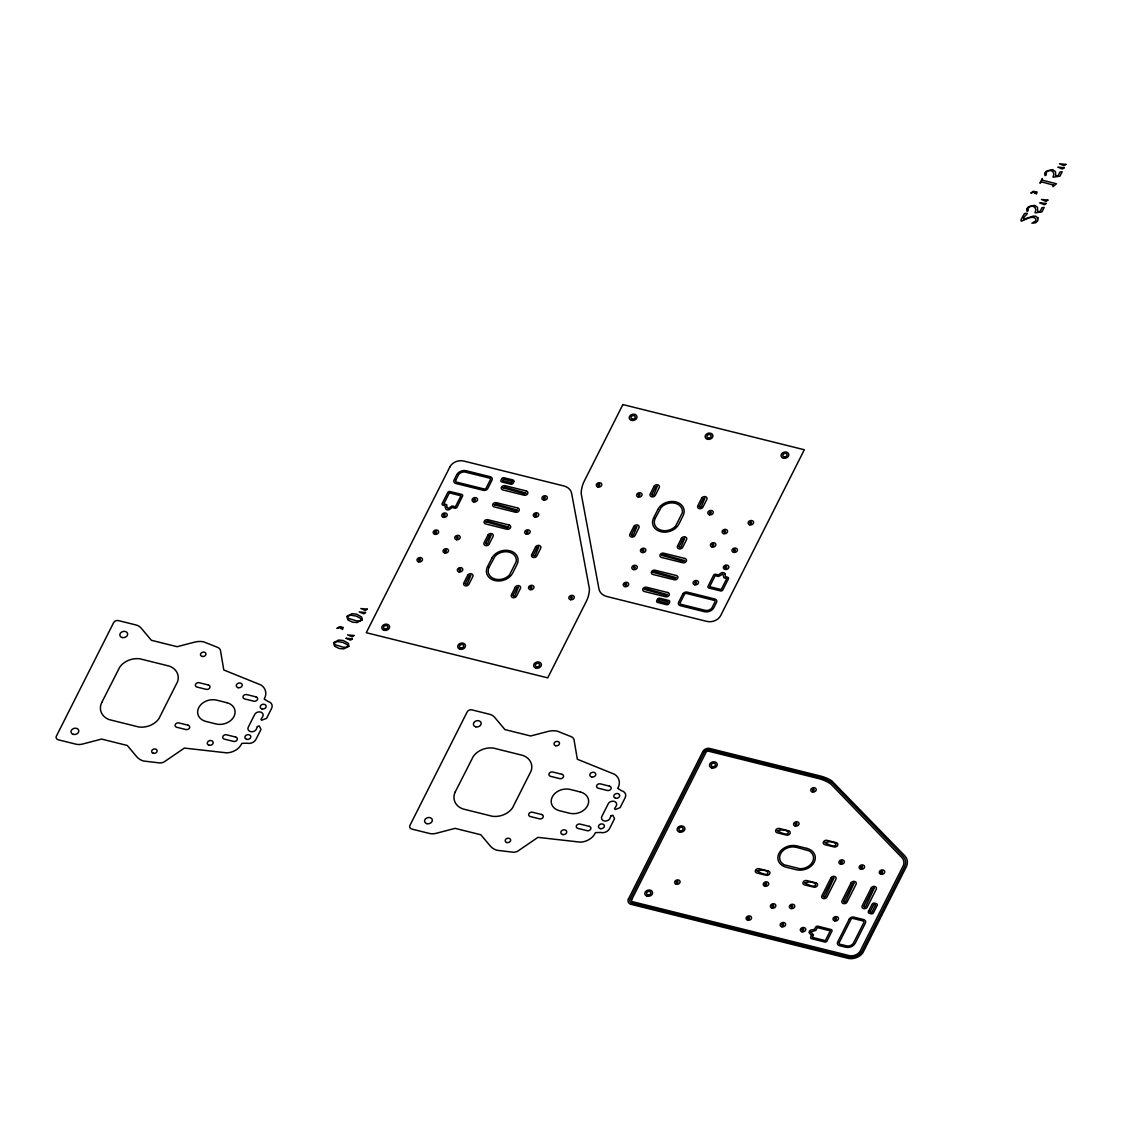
<?xml version="1.0" encoding="UTF-8"?>
<svg xmlns="http://www.w3.org/2000/svg" width="1122" height="1122" viewBox="0 0 1122 1122"><rect width="100%" height="100%" fill="white"/><g stroke="black" fill="none" stroke-linecap="round" stroke-linejoin="round"><path stroke-width="1.5" d="M512.221 481.324L511.436 482.853L502.614 480.651L503.385 479.108L512.207 481.31M658.39 601.112L659.161 599.597L667.983 601.785L667.253 603.313L658.404 601.14M726.776 578.559L721.236 589.541L709.637 586.666L715.177 575.67L718.515 576.47L722.834 574.001L723.956 577.83L726.761 578.531M257.401 726.537L256.335 729.216A4.432 3.478 -14.3 0 1 250.585 731.614A4.432 3.478 -14.3 0 1 248.271 727.21L254.708 714.448A4.432 3.478 -14.3 0 1 260.458 712.035A4.432 3.478 -14.3 0 1 262.772 716.453L260.991 719.426L261.608 720.254L266.573 718.346L271.65 708.277A6.83 5.372 -14.3 0 0 268.088 701.488L264.189 699.076L264.61 698.235A15.189 11.935 -14.3 0 0 261.075 685.037L223.783 669.974L220.459 650.423A6.522 5.119 -14.3 0 0 217.514 647.338L203.615 641.826A16.718 13.141 -14.3 0 0 194.541 642.149L177.122 646.707L151.372 640.283L141.498 628.516A11.977 9.411 -14.3 0 0 136.365 625.066L118.455 620.606A3.731 2.931 -14.3 0 0 113.631 622.626L56.395 736.102A3.731 2.931 -14.3 0 0 58.344 739.805L76.254 744.251A11.977 9.411 -14.3 0 0 83.337 743.844L101.555 739.075L127.291 745.485L136.744 756.747A16.718 13.141 -14.3 0 0 143.504 761.011L159.226 762.89A6.522 5.119 -14.3 0 0 164.289 761.796L184.387 748.079L226.854 752.876A15.189 11.935 -14.3 0 0 241.44 744.181L241.861 743.339L247.05 743.199A6.83 5.372 -14.3 0 0 255.9 739.496L260.991 729.412L259.28 725.976L257.401 726.537M418.772 559.724C420.568 562.501 421.241 557.003 418.772 559.724M434.943 532.179C436.724 534.956 437.412 529.458 434.943 532.179M443.527 515.152C445.308 517.929 445.995 512.431 443.527 515.152M444.789 550.874C446.584 553.651 447.271 548.139 444.789 550.874M445.448 507.621L445.616 508.729A2.777 2.174 -14.3 0 0 449.179 509.626L452.18 507.509L454.662 508.14A1.851 1.459 -14.3 0 0 457.061 507.13L462.685 495.84A1.851 1.459 -14.3 0 0 461.591 494.381L449.908 491.492A1.851 1.459 -14.3 0 0 447.846 492.348L442.152 503.624A1.851 1.459 -14.3 0 0 442.98 505.209L445.182 505.77L445.448 507.621M447.187 507.649L448.52 508.378L452.082 505.966L455.42 506.765L460.96 495.784L449.361 492.909L443.835 503.89L446.64 504.605L447.187 507.649M456.5 537.55C458.281 540.327 458.968 534.829 456.5 537.55M459.094 569.766C460.876 572.543 461.563 567.045 459.094 569.766M465.335 583.608L466.219 584.464L467.369 583.777L470.861 575.263L469.22 575.824L465.335 583.608M473.835 499.753C475.63 502.53 476.303 497.032 473.835 499.753M485.826 521.828L507.467 527.859L508.939 527.13L487.299 521.085L485.826 521.828M485.63 543.399L486.499 544.254L487.649 543.567L491.141 535.054L489.501 535.615L485.63 543.399M494.409 504.802L516.05 510.847L517.523 510.103L495.882 504.073L494.409 504.802M502.993 487.775L524.633 493.82L526.106 493.091L504.465 487.046L502.993 487.775M512.95 595.473L513.834 596.329L514.984 595.642L518.476 587.115L516.835 587.676L512.95 595.473M526.456 532.024C528.252 534.801 528.925 529.289 526.456 532.024M530.285 587.493C532.066 590.27 532.754 584.772 530.285 587.493M533.231 555.264L534.114 556.105L535.264 555.432L538.756 546.905L537.115 547.466L533.231 555.264M535.068 514.956C536.863 517.733 537.536 512.235 535.068 514.956M543.651 497.93C545.446 500.707 546.119 495.209 543.651 497.93M570.593 597.535C572.374 600.312 573.062 594.814 570.593 597.535M598.054 484.872C599.849 487.649 600.522 482.151 598.054 484.872M610.957 815.82L609.891 818.499A4.432 3.478 -14.3 0 1 604.141 820.897A4.432 3.478 -14.3 0 1 601.827 816.493L608.264 803.731A4.432 3.478 -14.3 0 1 614.014 801.332A4.432 3.478 -14.3 0 1 616.329 805.736L614.547 808.71L615.165 809.551L620.129 807.644L625.206 797.56A6.83 5.372 -14.3 0 0 621.644 790.772L617.745 788.359L618.166 787.518A15.189 11.935 -14.3 0 0 614.632 774.32L577.339 759.257L574.015 739.707A6.522 5.119 -14.3 0 0 571.07 736.621L557.171 731.109A16.718 13.141 -14.3 0 0 548.097 731.432L530.664 735.99L504.928 729.581L495.054 717.814A11.977 9.411 -14.3 0 0 489.921 714.363L472.011 709.903A3.731 2.931 -14.3 0 0 467.187 711.909L409.951 825.385A3.731 2.931 -14.3 0 0 411.886 829.088L429.81 833.548A11.977 9.411 -14.3 0 0 436.879 833.127L455.097 828.359L480.847 834.782L490.3 846.03A16.718 13.141 -14.3 0 0 497.06 850.294L512.782 852.173A6.522 5.119 -14.3 0 0 517.845 851.093L537.943 837.363L580.411 842.159A15.189 11.935 -14.3 0 0 594.997 833.464L595.417 832.622L600.607 832.482A6.83 5.372 -14.3 0 0 609.456 828.779L614.547 818.709L612.822 815.259L610.957 815.82M624.996 584.478C626.777 587.255 627.464 581.757 624.996 584.478M631.462 534.801L632.345 535.657L633.481 534.97L636.987 526.456L635.347 527.017L631.462 534.801M633.579 567.452C635.375 570.228 636.048 564.731 633.579 567.452M638.376 494.914C640.157 497.691 640.844 492.193 638.376 494.914M642.191 550.383C643.972 553.174 644.659 547.662 642.191 550.383M644.491 589.359L666.131 595.403L667.604 594.674L645.963 588.629L644.491 589.359M651.742 494.592L652.625 495.447L653.775 494.76L657.268 486.247L655.627 486.808L651.742 494.592M653.074 572.332L674.715 578.377L676.187 577.648L654.547 571.603L653.074 572.332M661.657 555.306L683.312 561.351L684.785 560.621L663.13 554.577L661.657 555.306M679.076 546.666L679.946 547.522L681.096 546.835L684.588 538.308L682.961 538.869L679.076 546.666M676.398 882.074C678.179 884.865 678.866 879.353 676.398 882.074M694.813 582.655C696.594 585.432 697.281 579.934 694.813 582.655M699.357 506.457L700.24 507.298L701.39 506.625L704.882 498.098L703.242 498.659L699.357 506.457M709.567 512.642C711.348 515.419 712.035 509.921 709.567 512.642M712.161 544.857C713.943 547.634 714.63 542.136 712.161 544.857M723.858 531.533C725.639 534.324 726.327 528.813 723.858 531.533M725.163 574.254L725.415 576.68L727.617 577.227A1.851 1.459 -14.3 0 1 728.444 578.812L722.764 590.088A1.851 1.459 -14.3 0 1 720.703 590.957L709.006 588.054A1.851 1.459 -14.3 0 1 707.912 586.596L713.536 575.306A1.851 1.459 -14.3 0 1 715.934 574.31L718.431 574.927L721.418 572.823A2.777 2.174 -14.3 0 1 724.98 573.707L725.163 574.254M725.135 567.255C726.916 570.032 727.603 564.534 725.135 567.255M733.718 550.229C735.499 553.006 736.186 547.508 733.718 550.229M749.875 522.684C751.67 525.461 752.343 519.963 749.875 522.684M747.855 918.077C749.636 920.853 750.323 915.356 747.855 918.077M757.084 870.84C772.118 880.181 771.08 867.18 757.084 870.84M765.022 884.024C766.803 886.815 767.49 881.303 765.022 884.024M772.132 905.917C773.928 908.708 774.601 903.196 772.132 905.917M777.364 830.631C792.413 839.971 791.361 826.956 777.364 830.631M781.922 924.64C783.703 927.431 784.39 921.919 781.922 924.64M791.108 906.436C792.889 909.227 793.577 903.715 791.108 906.436M795.344 823.899C797.139 826.69 797.812 821.178 795.344 823.899M802.076 929.661C803.871 932.452 804.544 926.94 802.076 929.661M804.698 882.705C819.733 892.032 818.695 879.031 804.698 882.705M810.869 931.961L813.52 934.991L812.328 937.347L825.343 940.615L830.294 930.825L817.279 927.585L815.834 930.376L810.869 931.961M812.524 789.86C814.306 792.637 814.993 787.139 812.524 789.86M823.422 896.422L824.263 897.235L825.357 896.576L834.025 877.881L832.454 878.428L823.422 896.422M824.979 842.496C840.013 851.822 838.976 838.821 824.979 842.496M834.754 918.764C836.549 921.541 837.222 916.043 834.754 918.764M840.673 862.047C842.454 864.824 843.141 859.326 840.673 862.047M843.576 901.443L844.417 902.256L845.525 901.597L854.179 882.902L852.608 883.435L843.576 901.443M860.883 867.082C862.664 869.859 863.351 864.361 860.883 867.082M863.73 906.45L864.571 907.277L865.679 906.618L874.333 887.923L872.762 888.456L863.73 906.45M881.036 872.103C882.832 874.88 883.449 869.41 881.036 872.103M353.991 635.501L352.196 636.847L347.54 634.884L353.991 635.501M367.273 609.162L365.477 610.494L360.835 608.531L367.273 609.162M1047.892 200.095L1046.097 201.427L1041.454 199.464L1047.892 200.095M1065.9 164.387L1064.105 165.719L1059.463 163.77L1065.9 164.387M352.294 638.867L350.499 640.171L345.857 638.222L352.294 638.867M365.576 612.514L363.794 613.832L359.152 611.883L365.576 612.514M1046.195 203.447L1044.414 204.751L1039.757 202.816L1046.195 203.447M1064.203 167.739L1062.408 169.057L1057.766 167.108L1064.203 167.739M1037.934 217.906L1037.808 220.711L1035.55 222.801L1031.889 223.208L1035.915 220.782L1035.887 218.832L1033.951 217.542C1026.995 215.592 1014.765 228.874 1024.568 213.559C1031.665 212.072 1022.843 215.985 1023.488 219.337L1033.292 216.111L1035.732 216.223L1037.934 217.906M340.751 628.292L342.519 629.442L343.248 627.479L339.433 626.721L336.88 628.418L341.439 627.422L340.751 628.292M1034.666 192.872L1036.433 194.022L1037.149 192.058L1033.334 191.315L1030.781 192.998L1035.34 192.016L1034.666 192.872M1028.285 208.089L1028.159 210.768L1027.023 211.315L1026.658 208.832L1028.341 206.827L1034.652 205.312L1037.499 207.388L1037.696 211.749L1040.08 211.427L1041.959 207.71L1044.161 207.444L1041.917 211.89L1035.017 212.843L1035.83 209.996L1035.045 207.556L1032.927 206.224L1030.192 206.448L1028.285 208.089M1046.293 172.381L1046.167 175.074L1045.031 175.621L1044.666 173.125L1046.349 171.119L1052.66 169.604L1055.507 171.694L1055.704 176.056L1058.088 175.733L1059.967 172.003L1062.169 171.75L1059.925 176.196L1053.025 177.15L1053.824 174.289L1053.053 171.862L1050.935 170.516L1048.2 170.74L1046.293 172.381M1053.6 185.144L1053.011 186.673L1056.433 183.798L1042.548 180.235L1042.254 178.51L1039.898 183.167L1041.651 181.918L1053.6 185.144M348.213 645.192L346.894 647.128L343.627 647.31L335.085 644.743L334.258 642.794L337.456 641.532L342.911 642.415L348.213 645.192M361.508 618.839L360.19 620.775L356.908 620.971L348.367 618.404L347.54 616.441L350.751 615.193L356.207 616.076L361.508 618.839M489.15 567.059L488.28 569.653A12.076 9.495 -14.3 0 0 495.419 579.162A12.076 9.495 -14.3 0 0 509.5 574.927L516.218 561.617A12.076 9.495 -14.3 0 0 509.065 552.108A12.076 9.495 -14.3 0 0 494.998 556.33L489.15 567.059M655.262 518.238L654.392 520.818A12.076 9.495 -14.3 0 0 661.531 530.341A12.076 9.495 -14.3 0 0 675.612 526.106L682.33 512.796A12.076 9.495 -14.3 0 0 675.178 503.273A12.076 9.495 -14.3 0 0 661.11 507.509L655.262 518.238M101.751 702.512L101.064 704.167A18.036 14.165 -14.3 0 0 109.157 719.609L138.833 727A18.036 14.165 -14.3 0 0 158.959 718.585L177.599 681.615A18.036 14.165 -14.3 0 0 169.506 666.173L139.829 658.796A18.036 14.165 -14.3 0 0 119.703 667.197L101.751 702.512M455.686 480.37L455.588 480.595A1.711 1.346 -14.3 0 0 456.359 482.067L484.213 488.996A1.711 1.346 -14.3 0 0 486.121 488.196L490.454 479.599A1.711 1.346 -14.3 0 0 489.683 478.126L464.901 471.997A5.61 4.404 -14.3 0 0 458.646 474.606L455.686 480.37M455.308 791.795L454.606 793.45A18.036 14.165 -14.3 0 0 462.713 808.892L492.376 816.283A18.036 14.165 -14.3 0 0 512.516 807.868L531.155 770.898A18.036 14.165 -14.3 0 0 523.048 755.471L493.385 748.079A18.036 14.165 -14.3 0 0 473.26 756.48L455.308 791.795M680.241 602.626L680.142 602.837A1.711 1.346 -14.3 0 0 680.914 604.309L705.696 610.452A5.61 4.404 -14.3 0 0 711.951 607.843L715.009 601.841A1.711 1.346 -14.3 0 0 714.237 600.382L686.398 593.44A1.711 1.346 -14.3 0 0 684.49 594.239L680.241 602.626M628.418 899.031L628.208 899.535A5.498 4.32 -14.3 0 0 630.676 904.248L848.975 958.553A12.482 9.803 -14.3 0 0 862.902 952.732L906.646 866.1A15.077 11.851 -14.3 0 0 905.328 856.367L831.725 780.8A41.724 32.79 -14.3 0 0 820.21 775.947L709.3 748.36A5.498 4.32 -14.3 0 0 703.171 750.927L628.418 899.031M631.672 899.732L631.56 899.984A1.964 1.543 -14.3 0 0 632.443 901.667L849.901 955.762A8.948 7.041 -14.3 0 0 859.901 951.596L903.35 865.525A11.557 9.088 -14.3 0 0 902.326 858.078L831.107 784.278A38.064 29.915 -14.3 0 0 818.779 778.64L708.361 751.151A1.964 1.543 -14.3 0 0 706.173 752.063L631.672 899.732M839.242 942.55L839.158 942.761A1.711 1.346 -14.3 0 0 839.929 944.233L847.04 945.972A5.61 4.404 -14.3 0 0 853.295 943.364L863.884 922.452A1.711 1.346 -14.3 0 0 863.113 920.98L852.93 918.441A1.711 1.346 -14.3 0 0 851.023 919.241L839.242 942.55M513.89 481.576L513.091 483.203A1.851 1.459 -14.3 0 1 510.692 484.199L501.758 481.969A1.851 1.459 -14.3 0 1 500.917 480.384L501.829 478.575A1.851 1.459 -14.3 0 1 503.89 477.72L513.063 479.992A1.851 1.459 -14.3 0 1 513.89 481.576M657.506 599.246L656.707 600.859A1.851 1.459 -14.3 0 0 657.534 602.444L666.706 604.73A1.851 1.459 -14.3 0 0 668.768 603.86L669.68 602.065A1.851 1.459 -14.3 0 0 668.852 600.48L659.904 598.236A1.851 1.459 -14.3 0 0 657.506 599.246M868.723 910.91L868.316 911.737A1.851 1.459 -14.3 0 0 869.143 913.308L871.275 913.841A1.851 1.459 -14.3 0 0 873.337 912.985L877.25 905.244A1.851 1.459 -14.3 0 0 876.422 903.659L874.515 903.168A1.851 1.459 -14.3 0 0 872.117 904.164L868.723 910.91M870.321 911.302L869.985 911.976L871.808 912.438L875.567 904.991L873.758 904.528L870.321 911.302M811.585 935.243L810.659 937.108A1.851 1.459 -14.3 0 0 811.487 938.679L824.838 942.017A1.851 1.459 -14.3 0 0 826.9 941.148L831.893 931.288A1.851 1.459 -14.3 0 0 831.346 929.605L818.022 926.225A1.851 1.459 -14.3 0 0 815.624 927.235L814.558 929.325L810.827 930.04A2.777 2.174 -14.3 0 0 809.313 933.041L811.585 935.243M449.922 466.85L366.277 632.696L547.732 677.87L586.245 601.504A39.957 31.402 -14.3 0 0 589.415 588.826L571.645 493.4A13.324 10.463 -14.3 0 0 563.777 485.938L463.821 461.058A10.715 8.415 -14.3 0 0 449.922 466.85M456.71 474.76L454.059 480.02A3.478 2.735 -14.3 0 0 455.869 483.484L483.316 490.314A3.478 2.735 -14.3 0 0 487.818 488.435L491.983 480.174A3.478 2.735 -14.3 0 0 490.174 476.724L466.275 470.763A7.377 5.792 -14.3 0 0 456.71 474.76M467.664 575.334L463.793 582.991A2.819 2.216 -14.3 0 0 465.265 585.796A2.819 2.216 -14.3 0 0 468.926 584.267L472.783 576.61A2.819 2.216 -14.3 0 0 471.31 573.805A2.819 2.216 -14.3 0 0 467.664 575.334M487.944 535.124L484.087 542.782A2.819 2.216 -14.3 0 0 485.546 545.587A2.819 2.216 -14.3 0 0 489.206 544.058L493.063 536.4A2.819 2.216 -14.3 0 0 491.59 533.595A2.819 2.216 -14.3 0 0 487.944 535.124M491.801 558.237L487.495 566.75A13.857 10.883 -14.3 0 0 494.732 580.523A13.857 10.883 -14.3 0 0 512.698 573.033L516.99 564.52A13.857 10.883 -14.3 0 0 509.753 550.734A13.857 10.883 -14.3 0 0 491.801 558.237M515.279 587.199L511.408 594.856A2.819 2.216 -14.3 0 0 512.88 597.647A2.819 2.216 -14.3 0 0 516.527 596.133L520.398 588.461A2.819 2.216 -14.3 0 0 518.925 585.67A2.819 2.216 -14.3 0 0 515.279 587.199M535.559 546.975L531.702 554.647A2.819 2.216 -14.3 0 0 533.16 557.438A2.819 2.216 -14.3 0 0 536.821 555.909L540.678 548.251A2.819 2.216 -14.3 0 0 539.205 545.46A2.819 2.216 -14.3 0 0 535.559 546.975M622.878 404.565L584.352 480.945A39.957 31.402 -14.3 0 0 581.196 493.61L598.966 589.036A13.324 10.463 -14.3 0 0 606.834 596.497L706.79 621.392A10.715 8.415 -14.3 0 0 720.675 615.585L804.32 449.754L622.878 404.565M633.79 526.527L629.919 534.184A2.819 2.216 -14.3 0 0 631.391 536.989A2.819 2.216 -14.3 0 0 635.038 535.46L638.909 527.803A2.819 2.216 -14.3 0 0 637.436 524.998A2.819 2.216 -14.3 0 0 633.79 526.527M654.07 486.317L650.199 493.975A2.819 2.216 -14.3 0 0 651.672 496.78A2.819 2.216 -14.3 0 0 655.332 495.251L659.189 487.593A2.819 2.216 -14.3 0 0 657.716 484.788A2.819 2.216 -14.3 0 0 654.07 486.317M657.899 509.416L653.607 517.929A13.857 10.883 -14.3 0 0 660.844 531.702A13.857 10.883 -14.3 0 0 678.81 524.198L683.102 515.685A13.857 10.883 -14.3 0 0 675.865 501.913A13.857 10.883 -14.3 0 0 657.899 509.416M681.405 538.392L677.534 546.049A2.819 2.216 -14.3 0 0 679.006 548.84A2.819 2.216 -14.3 0 0 682.653 547.326L686.524 539.654A2.819 2.216 -14.3 0 0 685.051 536.863A2.819 2.216 -14.3 0 0 681.405 538.392M701.685 498.168L697.814 505.84A2.819 2.216 -14.3 0 0 699.287 508.631A2.819 2.216 -14.3 0 0 702.933 507.102L706.804 499.444A2.819 2.216 -14.3 0 0 705.331 496.653A2.819 2.216 -14.3 0 0 701.685 498.168M682.779 594.015L678.614 602.276A3.478 2.735 -14.3 0 0 680.437 605.726L704.336 611.672A7.377 5.792 -14.3 0 0 713.887 607.689L716.537 602.416A3.478 2.735 -14.3 0 0 714.728 598.966L687.281 592.135A3.478 2.735 -14.3 0 0 682.779 594.015M704.448 751.866L630.045 899.381A3.731 2.931 -14.3 0 0 631.995 903.084L848.134 956.912A10.715 8.415 -14.3 0 0 862.019 951.105L904.598 866.689A13.324 10.463 -14.3 0 0 903.21 856.521L832.426 783.24A39.957 31.402 -14.3 0 0 819.495 777.294L709.286 749.847A3.731 2.931 -14.3 0 0 704.448 751.866M830.897 877.937L821.879 895.805A2.777 2.174 -14.3 0 0 823.324 898.568A2.777 2.174 -14.3 0 0 826.914 897.067L835.932 879.185A2.777 2.174 -14.3 0 0 834.488 876.436A2.777 2.174 -14.3 0 0 830.897 877.937M851.051 882.958L842.033 900.826A2.777 2.174 -14.3 0 0 843.478 903.589A2.777 2.174 -14.3 0 0 847.068 902.088L856.086 884.206A2.777 2.174 -14.3 0 0 854.641 881.457A2.777 2.174 -14.3 0 0 851.051 882.958M849.312 919.016L837.629 942.185A3.478 2.735 -14.3 0 0 839.438 945.65L845.679 947.206A7.377 5.792 -14.3 0 0 855.23 943.209L865.413 923.027A3.478 2.735 -14.3 0 0 863.603 919.563L853.828 917.137A3.478 2.735 -14.3 0 0 849.312 919.016M871.205 887.979L862.187 905.847A2.777 2.174 -14.3 0 0 863.631 908.61A2.777 2.174 -14.3 0 0 867.236 907.109L876.24 889.227A2.777 2.174 -14.3 0 0 874.795 886.478A2.777 2.174 -14.3 0 0 871.205 887.979M362.125 620.003L357.006 622.556L352.364 622.121L347.834 619.877L346.852 616.301L351.985 613.706L356.628 614.169L361.691 617.016L362.125 620.003M348.83 646.356L343.725 648.895L339.082 648.46L334.552 646.216L333.557 642.654L338.69 640.045L343.346 640.508L348.409 643.369L348.83 646.356M796.339 847.292L793.226 846.886A12.076 9.495 -14.3 0 0 780.561 853.814A12.076 9.495 -14.3 0 0 784.18 864.81L799.944 868.737A12.076 9.495 -14.3 0 0 812.609 861.794A12.076 9.495 -14.3 0 0 808.99 850.813L796.339 847.292M526.204 490.931L505.04 485.672A2.777 2.174 -14.3 0 0 501.45 487.172A2.777 2.174 -14.3 0 0 502.894 489.921L524.058 495.195A2.777 2.174 -14.3 0 0 527.649 493.694A2.777 2.174 -14.3 0 0 526.204 490.931M517.621 507.957L496.457 502.684A2.777 2.174 -14.3 0 0 492.867 504.185A2.777 2.174 -14.3 0 0 494.311 506.948L515.475 512.221A2.777 2.174 -14.3 0 0 519.065 510.72A2.777 2.174 -14.3 0 0 517.621 507.957M684.883 558.476L663.719 553.202A2.777 2.174 -14.3 0 0 660.115 554.703A2.777 2.174 -14.3 0 0 661.559 557.452L682.737 562.725A2.777 2.174 -14.3 0 0 686.327 561.224A2.777 2.174 -14.3 0 0 684.883 558.476M509.037 524.984L487.874 519.71A2.777 2.174 -14.3 0 0 484.283 521.211A2.777 2.174 -14.3 0 0 485.728 523.974L506.892 529.233A2.777 2.174 -14.3 0 0 510.482 527.747A2.777 2.174 -14.3 0 0 509.037 524.984M676.286 575.502L655.122 570.228A2.777 2.174 -14.3 0 0 651.531 571.729A2.777 2.174 -14.3 0 0 652.976 574.478L674.14 579.751A2.777 2.174 -14.3 0 0 677.73 578.251A2.777 2.174 -14.3 0 0 676.286 575.502M667.702 592.514L646.538 587.255A2.777 2.174 -14.3 0 0 642.948 588.755A2.777 2.174 -14.3 0 0 644.393 591.504L665.556 596.778A2.777 2.174 -14.3 0 0 669.147 595.277A2.777 2.174 -14.3 0 0 667.702 592.514M208.327 684.995L199.253 682.737A2.819 2.216 -14.3 0 0 195.607 684.266A2.819 2.216 -14.3 0 0 197.065 687.071L206.139 689.329A2.819 2.216 -14.3 0 0 209.786 687.8A2.819 2.216 -14.3 0 0 208.327 684.995M255.942 696.86L246.868 694.602A2.819 2.216 -14.3 0 0 243.222 696.117A2.819 2.216 -14.3 0 0 244.68 698.922L253.754 701.18A2.819 2.216 -14.3 0 0 257.401 699.651A2.819 2.216 -14.3 0 0 255.942 696.86M561.87 774.292L552.809 772.02A2.819 2.216 -14.3 0 0 549.149 773.549A2.819 2.216 -14.3 0 0 550.622 776.354L559.696 778.612A2.819 2.216 -14.3 0 0 563.342 777.083A2.819 2.216 -14.3 0 0 561.87 774.278M609.484 786.143L600.424 783.885A2.819 2.216 -14.3 0 0 596.764 785.414A2.819 2.216 -14.3 0 0 598.236 788.205L607.311 790.463A2.819 2.216 -14.3 0 0 610.957 788.948A2.819 2.216 -14.3 0 0 609.484 786.143M788.542 830.757L779.481 828.499A2.819 2.216 -14.3 0 0 775.821 830.014A2.819 2.216 -14.3 0 0 777.294 832.819L786.368 835.077A2.819 2.216 -14.3 0 0 790.014 833.548A2.819 2.216 -14.3 0 0 788.542 830.757M836.156 842.608L827.096 840.35A2.819 2.216 -14.3 0 0 823.436 841.879A2.819 2.216 -14.3 0 0 824.908 844.67L833.983 846.928A2.819 2.216 -14.3 0 0 837.629 845.413A2.819 2.216 -14.3 0 0 836.156 842.608M226.77 702.667L216.686 700.156A13.857 10.883 -14.3 0 0 198.72 707.659A13.857 10.883 -14.3 0 0 205.957 721.446L216.027 723.956A13.857 10.883 -14.3 0 0 233.993 716.453A13.857 10.883 -14.3 0 0 226.77 702.667M580.312 791.964L570.242 789.453A13.857 10.883 -14.3 0 0 552.276 796.957A13.857 10.883 -14.3 0 0 559.513 810.729L569.583 813.24A13.857 10.883 -14.3 0 0 587.549 805.736A13.857 10.883 -14.3 0 0 580.312 791.964M806.984 848.428L796.915 845.918A13.857 10.883 -14.3 0 0 778.948 853.421A13.857 10.883 -14.3 0 0 786.171 867.194L796.255 869.704A13.857 10.883 -14.3 0 0 814.221 862.201A13.857 10.883 -14.3 0 0 806.984 848.428M188.047 725.219L178.973 722.947A2.819 2.216 -14.3 0 0 175.327 724.475A2.819 2.216 -14.3 0 0 176.785 727.28L185.859 729.538A2.819 2.216 -14.3 0 0 189.506 728.01A2.819 2.216 -14.3 0 0 188.047 725.219M235.648 737.07L226.588 734.812A2.819 2.216 -14.3 0 0 222.927 736.341A2.819 2.216 -14.3 0 0 224.4 739.132L233.474 741.39A2.819 2.216 -14.3 0 0 237.121 739.875A2.819 2.216 -14.3 0 0 235.648 737.07M541.589 814.502L532.529 812.244A2.819 2.216 -14.3 0 0 528.869 813.759A2.819 2.216 -14.3 0 0 530.341 816.564L539.416 818.822A2.819 2.216 -14.3 0 0 543.062 817.293A2.819 2.216 -14.3 0 0 541.589 814.502M589.204 826.353L580.144 824.095A2.819 2.216 -14.3 0 0 576.484 825.624A2.819 2.216 -14.3 0 0 577.956 828.415L587.03 830.673A2.819 2.216 -14.3 0 0 590.677 829.158A2.819 2.216 -14.3 0 0 589.204 826.353M768.261 870.967L759.187 868.709A2.819 2.216 -14.3 0 0 755.541 870.223A2.819 2.216 -14.3 0 0 757.013 873.028L766.088 875.286A2.819 2.216 -14.3 0 0 769.734 873.758A2.819 2.216 -14.3 0 0 768.261 870.967M815.876 882.818L806.802 880.56A2.819 2.216 -14.3 0 0 803.156 882.088A2.819 2.216 -14.3 0 0 804.628 884.893L813.702 887.151A2.819 2.216 -14.3 0 0 817.349 885.623A2.819 2.216 -14.3 0 0 815.876 882.818M475.756 726.832A3.955 3.114 -14.3 0 0 481.17 723.045A3.955 3.114 -14.3 0 0 474.943 721.502A3.955 3.114 -14.3 0 0 475.756 726.832M562.613 834.516A3.015 2.37 -14.3 0 0 566.736 831.64A3.015 2.37 -14.3 0 0 561.996 830.462A3.015 2.37 -14.3 0 0 562.613 834.516M555.699 745.723A2.777 2.174 -14.3 0 0 559.499 743.073A2.777 2.174 -14.3 0 0 555.138 741.979A2.777 2.174 -14.3 0 0 555.699 745.723M426.921 823.674A3.955 3.114 -14.3 0 0 432.321 819.902A3.955 3.114 -14.3 0 0 426.094 818.345A3.955 3.114 -14.3 0 0 426.921 823.674M506.863 842.552A2.777 2.174 -14.3 0 0 510.65 839.901A2.777 2.174 -14.3 0 0 506.288 838.821A2.777 2.174 -14.3 0 0 506.863 842.552M591.645 776.971A3.015 2.37 -14.3 0 0 595.768 774.096A3.015 2.37 -14.3 0 0 591.028 772.904A3.015 2.37 -14.3 0 0 591.645 776.971M600.242 828.625A3.015 2.37 -14.3 0 0 604.365 825.75A3.015 2.37 -14.3 0 0 599.625 824.572A3.015 2.37 -14.3 0 0 600.242 828.625M615.571 798.219A3.015 2.37 -14.3 0 0 619.695 795.344A3.015 2.37 -14.3 0 0 614.954 794.166A3.015 2.37 -14.3 0 0 615.571 798.219M723.76 533.679A2.777 2.174 -14.3 0 0 727.547 531.029A2.777 2.174 -14.3 0 0 723.185 529.949A2.777 2.174 -14.3 0 0 723.76 533.679M632.261 419.011A2.174 1.711 -14.3 0 0 635.248 416.935A2.174 1.711 -14.3 0 0 631.812 416.08A2.174 1.711 -14.3 0 0 632.261 419.011M708.164 437.917A2.174 1.711 -14.3 0 0 711.152 435.841A2.174 1.711 -14.3 0 0 707.716 434.985A2.174 1.711 -14.3 0 0 708.164 437.917M597.956 487.018A2.777 2.174 -14.3 0 0 601.757 484.367A2.777 2.174 -14.3 0 0 597.395 483.287A2.777 2.174 -14.3 0 0 597.956 487.018M783.394 458.183A3.955 3.114 -14.3 0 0 788.808 454.41A3.955 3.114 -14.3 0 0 782.581 452.853A3.955 3.114 -14.3 0 0 783.394 458.183M784.082 456.822A2.174 1.711 -14.3 0 0 787.069 454.747A2.174 1.711 -14.3 0 0 783.633 453.891A2.174 1.711 -14.3 0 0 784.082 456.822M633.481 569.597A2.777 2.174 -14.3 0 0 637.282 566.947A2.777 2.174 -14.3 0 0 632.906 565.867A2.777 2.174 -14.3 0 0 633.481 569.597M642.093 552.529A2.777 2.174 -14.3 0 0 645.879 549.878A2.777 2.174 -14.3 0 0 641.518 548.798A2.777 2.174 -14.3 0 0 642.093 552.529M709.469 514.788A2.777 2.174 -14.3 0 0 713.255 512.137A2.777 2.174 -14.3 0 0 708.894 511.057A2.777 2.174 -14.3 0 0 709.469 514.788M631.574 420.385A3.955 3.114 -14.3 0 0 636.987 416.599A3.955 3.114 -14.3 0 0 630.76 415.042A3.955 3.114 -14.3 0 0 631.574 420.385M707.477 439.277A3.955 3.114 -14.3 0 0 712.891 435.504A3.955 3.114 -14.3 0 0 706.664 433.948A3.955 3.114 -14.3 0 0 707.477 439.277M694.714 584.8A2.777 2.174 -14.3 0 0 698.501 582.15A2.777 2.174 -14.3 0 0 694.139 581.07A2.777 2.174 -14.3 0 0 694.714 584.8M712.063 547.003A2.777 2.174 -14.3 0 0 715.85 544.352A2.777 2.174 -14.3 0 0 711.488 543.272A2.777 2.174 -14.3 0 0 712.063 547.003M733.62 552.375A2.777 2.174 -14.3 0 0 737.406 549.724A2.777 2.174 -14.3 0 0 733.045 548.644A2.777 2.174 -14.3 0 0 733.62 552.375M624.898 586.624A2.777 2.174 -14.3 0 0 628.685 583.973A2.777 2.174 -14.3 0 0 624.323 582.893A2.777 2.174 -14.3 0 0 624.898 586.624M725.022 569.401A2.777 2.174 -14.3 0 0 728.823 566.75A2.777 2.174 -14.3 0 0 724.461 565.656A2.777 2.174 -14.3 0 0 725.022 569.401M638.278 497.06A2.777 2.174 -14.3 0 0 642.065 494.409A2.777 2.174 -14.3 0 0 637.703 493.329A2.777 2.174 -14.3 0 0 638.278 497.06M749.777 524.83A2.777 2.174 -14.3 0 0 753.577 522.179A2.777 2.174 -14.3 0 0 749.201 521.099A2.777 2.174 -14.3 0 0 749.777 524.83M460.749 647.871A2.174 1.711 -14.3 0 0 463.723 645.781A2.174 1.711 -14.3 0 0 460.3 644.926A2.174 1.711 -14.3 0 0 460.749 647.871M534.97 517.102A2.777 2.174 -14.3 0 0 538.77 514.451A2.777 2.174 -14.3 0 0 534.395 513.371A2.777 2.174 -14.3 0 0 534.97 517.102M570.495 599.681A2.777 2.174 -14.3 0 0 574.282 597.03A2.777 2.174 -14.3 0 0 569.92 595.95A2.777 2.174 -14.3 0 0 570.495 599.681M458.996 571.911A2.777 2.174 -14.3 0 0 462.783 569.261A2.777 2.174 -14.3 0 0 458.421 568.181A2.777 2.174 -14.3 0 0 458.996 571.911M526.358 534.17A2.777 2.174 -14.3 0 0 530.159 531.519A2.777 2.174 -14.3 0 0 525.797 530.426A2.777 2.174 -14.3 0 0 526.358 534.17M535.965 668.137A3.955 3.114 -14.3 0 0 541.379 664.364A3.955 3.114 -14.3 0 0 535.152 662.807A3.955 3.114 -14.3 0 0 535.965 668.137M460.062 649.231A3.955 3.114 -14.3 0 0 465.476 645.459A3.955 3.114 -14.3 0 0 459.235 643.902A3.955 3.114 -14.3 0 0 460.062 649.231M384.145 630.326A3.955 3.114 -14.3 0 0 389.558 626.553A3.955 3.114 -14.3 0 0 383.331 624.996A3.955 3.114 -14.3 0 0 384.145 630.326M473.736 501.899A2.777 2.174 -14.3 0 0 477.537 499.248A2.777 2.174 -14.3 0 0 473.175 498.154A2.777 2.174 -14.3 0 0 473.736 501.899M456.402 539.696A2.777 2.174 -14.3 0 0 460.188 537.045A2.777 2.174 -14.3 0 0 455.827 535.951A2.777 2.174 -14.3 0 0 456.402 539.696M434.845 534.324A2.777 2.174 -14.3 0 0 438.632 531.674A2.777 2.174 -14.3 0 0 434.27 530.594A2.777 2.174 -14.3 0 0 434.845 534.324M543.553 500.075A2.777 2.174 -14.3 0 0 547.354 497.425A2.777 2.174 -14.3 0 0 542.992 496.345A2.777 2.174 -14.3 0 0 543.553 500.075M443.428 517.298A2.777 2.174 -14.3 0 0 447.215 514.647A2.777 2.174 -14.3 0 0 442.853 513.567A2.777 2.174 -14.3 0 0 443.428 517.298M444.691 553.02A2.777 2.174 -14.3 0 0 448.491 550.369A2.777 2.174 -14.3 0 0 444.13 549.275A2.777 2.174 -14.3 0 0 444.691 553.02M530.187 589.639A2.777 2.174 -14.3 0 0 533.974 586.988A2.777 2.174 -14.3 0 0 529.612 585.908A2.777 2.174 -14.3 0 0 530.187 589.639M418.674 561.87A2.777 2.174 -14.3 0 0 422.475 559.219A2.777 2.174 -14.3 0 0 418.099 558.139A2.777 2.174 -14.3 0 0 418.674 561.87M384.832 628.965A2.174 1.711 -14.3 0 0 387.819 626.889A2.174 1.711 -14.3 0 0 384.383 626.034A2.174 1.711 -14.3 0 0 384.832 628.965M536.653 666.777A2.174 1.711 -14.3 0 0 539.64 664.687A2.174 1.711 -14.3 0 0 536.204 663.831A2.174 1.711 -14.3 0 0 536.653 666.777M202.156 656.44A2.777 2.174 -14.3 0 0 205.943 653.789A2.777 2.174 -14.3 0 0 201.581 652.695A2.777 2.174 -14.3 0 0 202.156 656.44M73.365 734.391A3.955 3.114 -14.3 0 0 78.778 730.604A3.955 3.114 -14.3 0 0 72.551 729.062A3.955 3.114 -14.3 0 0 73.365 734.391M153.307 753.269A2.777 2.174 -14.3 0 0 157.108 750.618A2.777 2.174 -14.3 0 0 152.732 749.538A2.777 2.174 -14.3 0 0 153.307 753.269M209.071 745.232A3.015 2.37 -14.3 0 0 213.18 742.357A3.015 2.37 -14.3 0 0 208.44 741.179A3.015 2.37 -14.3 0 0 209.071 745.232M238.088 687.674A3.015 2.37 -14.3 0 0 242.212 684.799A3.015 2.37 -14.3 0 0 237.471 683.621A3.015 2.37 -14.3 0 0 238.088 687.674M246.686 739.342A3.015 2.37 -14.3 0 0 250.809 736.467A3.015 2.37 -14.3 0 0 246.069 735.289A3.015 2.37 -14.3 0 0 246.686 739.342M262.029 708.936A3.015 2.37 -14.3 0 0 266.138 706.061A3.015 2.37 -14.3 0 0 261.398 704.882A3.015 2.37 -14.3 0 0 262.029 708.936M122.214 637.548A3.955 3.114 -14.3 0 0 127.628 633.762A3.955 3.114 -14.3 0 0 121.386 632.205A3.955 3.114 -14.3 0 0 122.214 637.548M676.3 884.22A2.777 2.174 -14.3 0 0 680.086 881.583A2.777 2.174 -14.3 0 0 675.725 880.49A2.777 2.174 -14.3 0 0 676.3 884.22M791.01 908.582A2.777 2.174 -14.3 0 0 794.797 905.945A2.777 2.174 -14.3 0 0 790.435 904.851A2.777 2.174 -14.3 0 0 791.01 908.582M840.574 864.192A2.777 2.174 -14.3 0 0 844.361 861.542A2.777 2.174 -14.3 0 0 839.999 860.462A2.777 2.174 -14.3 0 0 840.574 864.192M834.656 920.91A2.777 2.174 -14.3 0 0 838.443 918.259A2.777 2.174 -14.3 0 0 834.081 917.179A2.777 2.174 -14.3 0 0 834.656 920.91M781.824 926.8A2.777 2.174 -14.3 0 0 785.61 924.149A2.777 2.174 -14.3 0 0 781.249 923.055A2.777 2.174 -14.3 0 0 781.824 926.8M801.978 931.807A2.777 2.174 -14.3 0 0 805.764 929.17A2.777 2.174 -14.3 0 0 801.403 928.076A2.777 2.174 -14.3 0 0 801.978 931.807M772.034 908.077A2.777 2.174 -14.3 0 0 775.835 905.426A2.777 2.174 -14.3 0 0 771.473 904.332A2.777 2.174 -14.3 0 0 772.034 908.077M880.938 874.248A2.777 2.174 -14.3 0 0 884.725 871.598A2.777 2.174 -14.3 0 0 880.363 870.518A2.777 2.174 -14.3 0 0 880.938 874.248M860.77 869.227A2.777 2.174 -14.3 0 0 864.571 866.577A2.777 2.174 -14.3 0 0 860.209 865.497A2.777 2.174 -14.3 0 0 860.77 869.227M679.483 832.089A3.955 3.114 -14.3 0 0 684.897 828.302A3.955 3.114 -14.3 0 0 678.67 826.76A3.955 3.114 -14.3 0 0 679.483 832.089M680.17 830.729A2.174 1.711 -14.3 0 0 683.158 828.639A2.174 1.711 -14.3 0 0 679.722 827.784A2.174 1.711 -14.3 0 0 680.17 830.729M764.923 886.184A2.777 2.174 -14.3 0 0 768.71 883.533A2.777 2.174 -14.3 0 0 764.348 882.439A2.777 2.174 -14.3 0 0 764.923 886.184M747.757 920.222A2.777 2.174 -14.3 0 0 751.544 917.572A2.777 2.174 -14.3 0 0 747.182 916.492A2.777 2.174 -14.3 0 0 747.757 920.222M795.246 826.058A2.777 2.174 -14.3 0 0 799.046 823.408A2.777 2.174 -14.3 0 0 794.671 822.314A2.777 2.174 -14.3 0 0 795.246 826.058M711.825 767.981A3.955 3.114 -14.3 0 0 717.239 764.194A3.955 3.114 -14.3 0 0 711.011 762.651A3.955 3.114 -14.3 0 0 711.825 767.981M812.426 792.006A2.777 2.174 -14.3 0 0 816.213 789.355A2.777 2.174 -14.3 0 0 811.851 788.275A2.777 2.174 -14.3 0 0 812.426 792.006M647.156 896.198A3.955 3.114 -14.3 0 0 652.569 892.411A3.955 3.114 -14.3 0 0 646.342 890.868A3.955 3.114 -14.3 0 0 647.156 896.198M712.512 766.621A2.174 1.711 -14.3 0 0 715.499 764.531A2.174 1.711 -14.3 0 0 712.063 763.675A2.174 1.711 -14.3 0 0 712.512 766.621M647.843 894.837A2.174 1.711 -14.3 0 0 650.83 892.747A2.174 1.711 -14.3 0 0 647.394 891.892A2.174 1.711 -14.3 0 0 647.843 894.837"/></g></svg>
